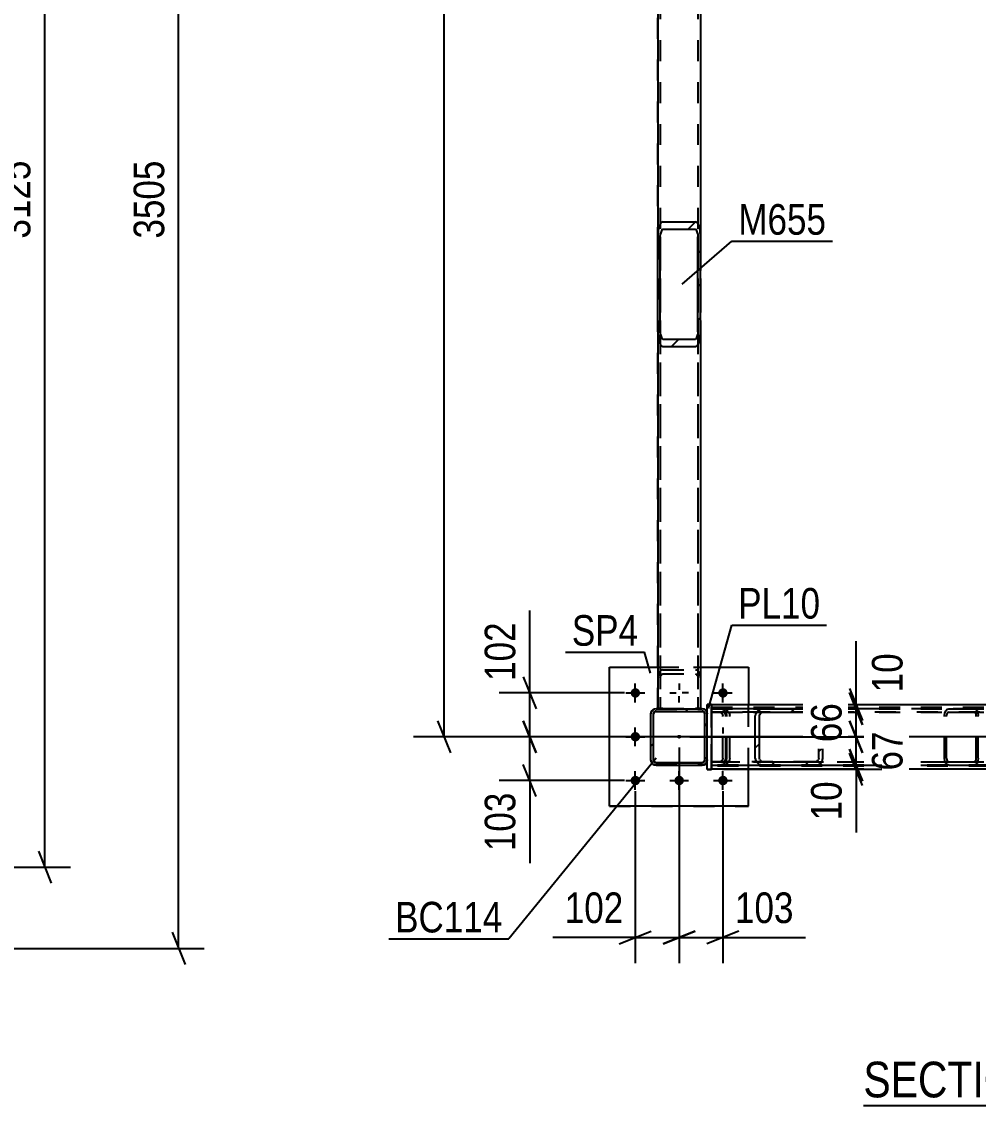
# Model space of a CAD drawing. Header units: millimetres. Extents: x -851 to 338, y -786 to 55.
# Drawn here: x -60.4 to 29.1, y -338.1 to -236.6 of the extents above; entities that cross this region are included whole.
import ezdxf

# ---------------------------------------------------------------- set-up
doc = ezdxf.new("R2010")
doc.units = ezdxf.units.MM
doc.linetypes.add('DXK_LINE_DOT2', pattern=[3.9198, 1.9599, -1.9599])
doc.linetypes.add('DXK_LINE_DOT3', pattern=[5.9187, 2.979, -0.9799, 0.9799, -0.9799])
doc.styles.add('Arial Narrow', font='ARIALN.TTF', dxfattribs={"height": 0.2})

# ---------------------------------------------------------------- blocks, each defined once
blk = doc.blocks.new('Unknown-232933133-16 - 10128')
at = {"color": 6, "linetype": 'Continuous'}
blk.add_line((18.37, -338.07), (46.02, -338.07), dxfattribs=at)
at = {"color": 0, "linetype": 'Continuous'}
for points in [[(36.48, -337.32), (36.48, -333.82), (18.37, -333.82), (18.37, -337.32)], [(40.09, -337.32), (40.09, -333.82), (37.53, -333.82), (37.53, -337.32)], [(42.41, -337.32), (42.41, -333.82), (41.14, -333.82), (41.14, -337.32)], [(46.02, -337.32), (46.02, -333.82), (43.46, -333.82), (43.46, -337.32)]]:
    blk.add_wipeout(points, dxfattribs=at)
at = {"color": 7, "linetype": 'Continuous', "style": 'Arial Narrow'}
for s, p in [('SECTION ', (18.37, -337.32)), ('E', (37.53, -337.32)), ('E', (43.46, -337.32)), ('-', (41.14, -337.32))]:
    blk.add_text(s, height=3.34, dxfattribs=at).set_placement(p)
blk = doc.blocks.new('Bolt-232933133-10208 - 10128')
at = {"linetype": 'Continuous'}
for points in [[(-2.98, -299.02), (-2.89, -299.03), (-2.8, -299.05), (-2.72, -299.1), (-2.65, -299.16), (-2.6, -299.23), (-2.56, -299.32), (-2.54, -299.41), (-2.54, -299.5), (-2.55, -299.59), (-2.59, -299.67), (-2.64, -299.75), (-2.71, -299.81), (-2.79, -299.86), (-2.88, -299.89), (-2.97, -299.9), (-3.06, -299.89), (-3.15, -299.86), (-3.23, -299.82), (-3.3, -299.76), (-3.35, -299.69), (-3.39, -299.6), (-3.41, -299.51), (-3.41, -299.42), (-3.4, -299.33), (-3.36, -299.25), (-3.31, -299.17), (-3.24, -299.11), (-3.16, -299.06), (-3.07, -299.03)], [(5.22, -299.02), (5.31, -299.03), (5.4, -299.05), (5.48, -299.1), (5.55, -299.16), (5.6, -299.23), (5.64, -299.32), (5.66, -299.41), (5.66, -299.5), (5.65, -299.59), (5.61, -299.67), (5.56, -299.75), (5.49, -299.81), (5.41, -299.86), (5.32, -299.89), (5.23, -299.9), (5.14, -299.89), (5.05, -299.86), (4.97, -299.82), (4.9, -299.76), (4.85, -299.69), (4.81, -299.6), (4.79, -299.51), (4.79, -299.42), (4.8, -299.33), (4.84, -299.25), (4.89, -299.17), (4.96, -299.11), (5.04, -299.06), (5.13, -299.03)], [(-2.98, -303.12), (-2.89, -303.13), (-2.8, -303.15), (-2.72, -303.2), (-2.65, -303.26), (-2.6, -303.33), (-2.56, -303.42), (-2.54, -303.51), (-2.54, -303.6), (-2.55, -303.69), (-2.59, -303.77), (-2.64, -303.85), (-2.71, -303.91), (-2.79, -303.96), (-2.88, -303.99), (-2.97, -304), (-3.06, -303.99), (-3.15, -303.96), (-3.23, -303.92), (-3.3, -303.86), (-3.35, -303.79), (-3.39, -303.7), (-3.41, -303.61), (-3.41, -303.52), (-3.4, -303.43), (-3.36, -303.35), (-3.31, -303.27), (-3.24, -303.21), (-3.16, -303.16), (-3.07, -303.13)], [(-2.98, -307.22), (-2.89, -307.23), (-2.8, -307.25), (-2.72, -307.3), (-2.65, -307.36), (-2.6, -307.43), (-2.56, -307.52), (-2.54, -307.61), (-2.54, -307.7), (-2.55, -307.79), (-2.59, -307.87), (-2.64, -307.95), (-2.71, -308.01), (-2.79, -308.06), (-2.88, -308.09), (-2.97, -308.1), (-3.06, -308.09), (-3.15, -308.06), (-3.23, -308.02), (-3.3, -307.96), (-3.35, -307.89), (-3.39, -307.8), (-3.41, -307.71), (-3.41, -307.62), (-3.4, -307.53), (-3.36, -307.45), (-3.31, -307.37), (-3.24, -307.31), (-3.16, -307.26), (-3.07, -307.23)], [(1.12, -307.22), (1.21, -307.23), (1.3, -307.25), (1.38, -307.3), (1.45, -307.36), (1.5, -307.43), (1.54, -307.52), (1.56, -307.61), (1.56, -307.7), (1.55, -307.79), (1.51, -307.87), (1.46, -307.95), (1.39, -308.01), (1.31, -308.06), (1.22, -308.09), (1.13, -308.1), (1.04, -308.09), (0.95, -308.06), (0.87, -308.02), (0.8, -307.96), (0.75, -307.89), (0.71, -307.8), (0.69, -307.71), (0.69, -307.62), (0.7, -307.53), (0.74, -307.45), (0.79, -307.37), (0.86, -307.31), (0.94, -307.26), (1.03, -307.23)], [(5.22, -307.22), (5.31, -307.23), (5.4, -307.25), (5.48, -307.3), (5.55, -307.36), (5.6, -307.43), (5.64, -307.52), (5.66, -307.61), (5.66, -307.7), (5.65, -307.79), (5.61, -307.87), (5.56, -307.95), (5.49, -308.01), (5.41, -308.06), (5.32, -308.09), (5.23, -308.1), (5.14, -308.09), (5.05, -308.06), (4.97, -308.02), (4.9, -307.96), (4.85, -307.89), (4.81, -307.8), (4.79, -307.71), (4.79, -307.62), (4.8, -307.53), (4.84, -307.45), (4.89, -307.37), (4.96, -307.31), (5.04, -307.26), (5.13, -307.23)]]:
    blk.add_hatch(color=1, dxfattribs=at).paths.add_polyline_path(points)
at = {"color": 1, "linetype": 'Continuous'}
for p, q in [((-2.98, -300.34), (-2.98, -298.58)), ((1.12, -298.58), (1.12, -299.17)), ((5.22, -300.34), (5.22, -298.58)), ((-3.86, -299.46), (-2.1, -299.46)), ((0.24, -299.46), (0.83, -299.46)), ((1.12, -300.34), (1.12, -299.75)), ((2, -299.46), (1.42, -299.46)), ((4.34, -299.46), (6.1, -299.46)), ((-2.98, -304.44), (-2.98, -302.68)), ((5.22, -302.68), (5.22, -303.27)), ((-3.86, -303.56), (-2.1, -303.56)), ((4.34, -303.56), (4.93, -303.56)), ((5.22, -304.44), (5.22, -303.85)), ((6.1, -303.56), (5.52, -303.56)), ((-2.98, -308.54), (-2.98, -306.78)), ((1.12, -308.54), (1.12, -306.78)), ((5.22, -308.54), (5.22, -306.78)), ((-3.86, -307.66), (-2.1, -307.66)), ((0.24, -307.66), (2, -307.66)), ((4.34, -307.66), (6.1, -307.66))]:
    blk.add_line(p, q, dxfattribs=at)
blk = doc.blocks.new('Part-232933133-10426 - 10128')
at = {"color": 7, "linetype": 'DXK_LINE_DOT2'}
for p, q in [((28.74, -300.94), (4.16, -300.94)), ((4.16, -300.94), (4.16, -300.94)), ((4.16, -300.94), (4.16, -306.22)), ((4.16, -300.94), (26.35, -300.94)), ((4.16, -301.26), (26.35, -301.26)), ((4.16, -301.26), (28.74, -301.26)), ((5.12, -300.99), (4.83, -300.94)), ((4.83, -301.26), (4.98, -301.29)), ((25.99, -301.34), (26.08, -301.13)), ((26.08, -301.13), (26.2, -300.99)), ((26.2, -300.99), (26.35, -300.94)), ((26.27, -301.29), (26.21, -301.36)), ((26.35, -301.26), (26.27, -301.29)), ((26.35, -300.94), (28.74, -300.94)), ((26.35, -301.26), (28.74, -301.26)), ((28.74, -300.94), (28.89, -300.99)), ((28.81, -301.29), (28.74, -301.26)), ((28.88, -301.36), (28.81, -301.29)), ((28.89, -300.99), (29.01, -301.13)), ((29.01, -301.13), (29.09, -301.34)), ((5.19, -301.46), (5.21, -301.58)), ((5.21, -305.58), (5.21, -301.58)), ((5.6, -301.58), (5.54, -301.34)), ((5.54, -301.34), (5.54, -301.34)), ((5.6, -305.58), (5.6, -301.58)), ((25.96, -301.58), (25.99, -301.34)), ((25.96, -305.58), (25.96, -301.58)), ((26.17, -301.46), (26.16, -301.58)), ((26.16, -305.58), (26.16, -301.58)), ((26.21, -301.36), (26.17, -301.46)), ((28.92, -301.46), (28.88, -301.36)), ((28.93, -301.58), (28.92, -301.46)), ((28.93, -305.58), (28.93, -301.58)), ((29.09, -301.34), (29.12, -301.58)), ((29.12, -305.58), (29.12, -301.58)), ((4.16, -305.9), (26.35, -305.9)), ((4.16, -305.9), (4.83, -305.9)), ((4.16, -306.22), (26.35, -306.22)), ((4.16, -306.22), (28.74, -306.22)), ((4.98, -305.88), (4.83, -305.9)), ((4.83, -305.9), (28.74, -305.9)), ((4.83, -306.22), (5.12, -306.17)), ((5.21, -305.58), (5.19, -305.71)), ((5.54, -305.83), (5.57, -305.71)), ((5.57, -305.71), (5.6, -305.58)), ((25.99, -305.83), (25.96, -305.58)), ((26.08, -306.04), (25.99, -305.83)), ((26.2, -306.17), (26.08, -306.04)), ((26.16, -305.58), (26.17, -305.71)), ((26.17, -305.71), (26.21, -305.81)), ((26.35, -306.22), (26.2, -306.17)), ((26.21, -305.81), (26.27, -305.88)), ((26.27, -305.88), (26.35, -305.9)), ((26.35, -305.9), (28.74, -305.9)), ((26.35, -306.22), (28.74, -306.22)), ((28.74, -305.9), (28.81, -305.88)), ((28.89, -306.17), (28.74, -306.22)), ((28.81, -305.88), (28.88, -305.81)), ((28.88, -305.81), (28.92, -305.71)), ((29.01, -306.04), (28.89, -306.17)), ((28.92, -305.71), (28.93, -305.58)), ((29.09, -305.83), (29.01, -306.04)), ((29.12, -305.58), (29.09, -305.83))]:
    blk.add_line(p, q, dxfattribs=at)
for centre, radius, start, end in [((4.87, -301.63), 0.358, 27.9463, 72.2988), ((4.91, -301.67), 0.716, 27.9463, 72.2988), ((4.87, -305.54), 0.358, 287.7012, 332.0537), ((4.91, -305.49), 0.716, 287.7012, 332.0537)]:
    blk.add_arc(centre, radius, start, end, dxfattribs=at)
blk = doc.blocks.new('Part-232933133-10170 - 10128')
at = {"color": 2, "linetype": 'Continuous'}
for p, q in [((3.76, -300.54), (4.16, -300.54)), ((3.76, -300.54), (3.76, -300.54)), ((3.76, -300.54), (3.76, -300.54)), ((3.76, -300.54), (4.16, -300.54)), ((3.76, -301.43), (3.76, -300.54)), ((4.16, -300.54), (4.16, -306.62)), ((3.76, -306.62), (3.76, -305.75)), ((3.76, -306.62), (4.16, -306.62))]:
    blk.add_line(p, q, dxfattribs=at)
at = {"color": 7, "linetype": 'DXK_LINE_DOT2'}
for p, q in [((3.76, -305.75), (3.76, -301.43)), ((3.76, -306.62), (4.16, -306.62))]:
    blk.add_line(p, q, dxfattribs=at)
blk = doc.blocks.new('Part-232933133-10171 - 10128')
at = {"color": 2, "linetype": 'Continuous'}
for p, q in [((3.76, -300.53), (4.16, -300.53)), ((3.76, -300.54), (3.76, -300.53)), ((3.76, -300.53), (3.76, -300.53)), ((3.76, -300.53), (3.76, -300.53)), ((4.16, -300.53), (3.76, -300.53)), ((4.16, -300.54), (4.16, -300.53)), ((4.16, -300.53), (4.16, -300.53)), ((4.16, -300.53), (4.16, -300.53))]:
    blk.add_line(p, q, dxfattribs=at)
at = {"color": 7, "linetype": 'DXK_LINE_DOT2'}
for p, q in [((3.76, -306.61), (3.76, -300.54)), ((4.16, -306.61), (4.16, -300.54)), ((3.76, -306.61), (4.16, -306.61)), ((3.76, -306.61), (4.16, -306.61))]:
    blk.add_line(p, q, dxfattribs=at)
blk = doc.blocks.new('Part-232933133-10540 - 10128')
at = {"color": 7, "linetype": 'DXK_LINE_DOT2'}
for p, q in [((-0.88, -300.93), (-0.88, -179.56)), ((-0.64, -179.56), (-0.64, -300.93)), ((2.88, -179.56), (2.88, -300.93)), ((3.12, -179.56), (3.12, -300.93)), ((-0.88, -300.93), (-0.88, -300.93)), ((-0.84, -300.93), (-0.88, -300.93)), ((-0.88, -300.93), (-0.84, -300.93)), ((-0.73, -300.93), (-0.84, -300.93)), ((-0.84, -300.93), (-0.73, -300.93)), ((-0.62, -300.93), (-0.73, -300.93)), ((-0.73, -300.93), (-0.58, -300.93)), ((-0.64, -300.93), (-0.64, -300.93)), ((-0.64, -300.93), (-0.62, -300.93)), ((-0.62, -300.93), (-0.64, -300.93)), ((-0.62, -300.93), (-0.56, -300.93)), ((-0.56, -300.93), (-0.62, -300.93)), ((-0.4, -300.93), (-0.62, -300.93)), ((-0.58, -300.93), (-0.4, -300.93)), ((-0.56, -300.93), (-0.49, -300.93)), ((-0.49, -300.93), (-0.56, -300.93)), ((-0.49, -300.93), (2.74, -300.93)), ((-0.49, -300.93), (2.74, -300.93)), ((-0.4, -300.93), (2.64, -300.93)), ((-0.4, -300.93), (2.64, -300.93)), ((2.64, -300.93), (2.83, -300.93)), ((2.81, -300.93), (2.64, -300.93)), ((2.74, -300.93), (2.81, -300.93)), ((2.81, -300.93), (2.74, -300.93)), ((2.81, -300.93), (2.87, -300.93)), ((2.87, -300.93), (2.81, -300.93)), ((2.98, -300.93), (2.81, -300.93)), ((2.83, -300.93), (2.98, -300.93)), ((2.87, -300.93), (2.88, -300.93)), ((2.88, -300.93), (2.87, -300.93)), ((2.88, -300.93), (2.88, -300.93)), ((2.98, -300.93), (3.09, -300.93)), ((3.09, -300.93), (2.98, -300.93)), ((3.09, -300.93), (3.12, -300.93)), ((3.12, -300.93), (3.09, -300.93)), ((3.12, -300.93), (3.12, -300.93))]:
    blk.add_line(p, q, dxfattribs=at)
blk = doc.blocks.new('Part-232933133-10458 - 10128')
at = {"color": 2, "linetype": 'Continuous'}
for p, q in [((-5.38, -297.06), (-5.38, -297.06)), ((-5.38, -310.06), (-5.38, -297.06)), ((-5.38, -297.06), (-0.88, -297.06)), ((3.12, -297.06), (7.62, -297.06)), ((7.62, -297.06), (7.62, -297.06)), ((7.62, -297.06), (7.62, -300.55)), ((7.62, -310.06), (7.62, -306.55)), ((-5.38, -310.06), (-5.38, -310.06)), ((7.62, -310.06), (-5.38, -310.06)), ((7.62, -310.06), (7.62, -310.06))]:
    blk.add_line(p, q, dxfattribs=at)
at = {"color": 7, "linetype": 'DXK_LINE_DOT2'}
for p, q in [((-5.38, -297.06), (-5.38, -297.06)), ((-5.38, -297.06), (7.62, -297.06)), ((-0.88, -297.06), (3.12, -297.06)), ((7.62, -297.06), (7.62, -297.06)), ((7.62, -306.55), (7.62, -300.55)), ((-5.38, -310.06), (7.62, -310.06))]:
    blk.add_line(p, q, dxfattribs=at)
blk = doc.blocks.new('Part-232933133-10425 - 10128')
at = {"linetype": 'Continuous'}
h = blk.add_hatch(dxfattribs=at)
h.set_pattern_fill('', scale=0.7, style=0, pattern_type=0)
h.set_pattern_definition([(45, (-1.2188, -300.9822), (-1.57154, 1.57154), [])])
h.paths.add_polyline_path([(-1.04, -300.95), (-1.22, -300.98), (-1.37, -301.09), (-1.48, -301.24), (-1.52, -301.43), (-1.52, -305.75), (-1.48, -305.93), (-1.37, -306.09), (-1.22, -306.19), (-1.04, -306.23), (3.28, -306.23), (3.47, -306.19), (3.62, -306.09), (3.73, -305.93), (3.76, -305.75), (3.76, -301.43), (3.73, -301.24), (3.62, -301.09), (3.47, -300.98), (3.28, -300.95)])
h.paths.add_polyline_path([(3.28, -301.19), (3.38, -301.2), (3.45, -301.26), (3.51, -301.33), (3.52, -301.43), (3.52, -305.75), (3.51, -305.84), (3.45, -305.92), (3.38, -305.97), (3.28, -305.99), (-1.04, -305.99), (-1.13, -305.97), (-1.2, -305.92), (-1.26, -305.84), (-1.28, -305.75), (-1.28, -301.43), (-1.26, -301.33), (-1.2, -301.26), (-1.13, -301.2), (-1.04, -301.19)])
blk.add_hatch(color=30, dxfattribs=at).paths.add_polyline_path([(1.12, -303.66, -1), (1.12, -303.46, -1)])
at = {"color": 2, "linetype": 'Continuous'}
for p, q in [((-1.52, -301.4), (-1.48, -301.22)), ((-1.48, -301.24), (-1.52, -301.43)), ((-1.37, -301.09), (-1.37, -301.06)), ((-1.26, -301.33), (-1.2, -301.26)), ((-1.22, -300.96), (-1.04, -300.92)), ((-1.04, -300.95), (-1.22, -300.98)), ((-1.2, -301.26), (-1.13, -301.2)), ((-1.13, -301.2), (-1.04, -301.19)), ((-1.04, -300.92), (-0.88, -300.92)), ((-1.04, -300.95), (-1.04, -300.92)), ((-1.04, -300.95), (3.28, -300.95)), ((-1.04, -301.19), (3.28, -301.19)), ((3.12, -300.92), (3.28, -300.92)), ((3.28, -300.95), (3.28, -300.92)), ((3.28, -300.92), (3.47, -300.96)), ((3.47, -300.98), (3.28, -300.95)), ((3.28, -301.19), (3.38, -301.2)), ((3.38, -301.2), (3.45, -301.26)), ((3.45, -301.26), (3.51, -301.33)), ((3.62, -301.09), (3.62, -301.06)), ((3.73, -301.22), (3.76, -301.4)), ((3.76, -301.43), (3.73, -301.24)), ((-1.52, -301.43), (-1.52, -301.4)), ((-1.52, -301.43), (-1.52, -301.4)), ((-1.52, -305.75), (-1.52, -301.43)), ((-1.28, -301.43), (-1.26, -301.33)), ((-1.28, -305.75), (-1.28, -301.43)), ((3.51, -301.33), (3.52, -301.43)), ((3.52, -305.75), (3.52, -301.43)), ((3.76, -301.43), (3.76, -301.42)), ((3.76, -305.75), (3.76, -301.43)), ((-1.52, -305.75), (-1.48, -305.93)), ((-1.28, -305.72), (-1.26, -305.81)), ((-1.26, -305.84), (-1.28, -305.75)), ((-1.26, -305.81), (-1.2, -305.89)), ((-1.2, -305.92), (-1.26, -305.84)), ((-1.22, -306.19), (-1.04, -306.23)), ((-1.2, -305.92), (-1.2, -305.89)), ((-1.2, -305.89), (-1.13, -305.94)), ((-1.13, -305.97), (-1.2, -305.92)), ((-1.13, -305.94), (-1.04, -305.96)), ((-1.04, -305.99), (-1.13, -305.97)), ((-1.04, -305.99), (-1.04, -305.96)), ((-1.04, -305.96), (3.28, -305.96)), ((-1.04, -305.99), (3.28, -305.99)), ((-1.04, -306.23), (3.28, -306.23)), ((3.28, -305.96), (3.38, -305.94)), ((3.28, -305.99), (3.28, -305.96)), ((3.38, -305.97), (3.28, -305.99)), ((3.28, -306.23), (3.47, -306.19)), ((3.38, -305.94), (3.45, -305.89)), ((3.45, -305.92), (3.38, -305.97)), ((3.45, -305.89), (3.51, -305.81)), ((3.51, -305.84), (3.45, -305.92)), ((3.45, -305.92), (3.45, -305.89)), ((3.51, -305.81), (3.52, -305.72)), ((3.52, -305.75), (3.51, -305.84)), ((3.73, -305.93), (3.76, -305.75))]:
    blk.add_line(p, q, dxfattribs=at)
at = {"color": 7, "linetype": 'DXK_LINE_DOT2'}
for p, q in [((-1.2, -301.23), (-1.26, -301.31)), ((-1.13, -301.18), (-1.2, -301.23)), ((-1.04, -301.16), (-1.13, -301.18)), ((-1.04, -301.19), (-1.04, -301.16)), ((-1.04, -301.16), (3.28, -301.16)), ((-0.88, -300.92), (3.12, -300.92)), ((3.28, -301.19), (3.28, -301.16)), ((3.38, -301.18), (3.28, -301.16)), ((3.45, -301.23), (3.38, -301.18)), ((3.51, -301.31), (3.45, -301.23)), ((-1.52, -305.72), (-1.52, -301.43)), ((-1.26, -301.31), (-1.28, -301.4)), ((-1.28, -301.43), (-1.28, -301.4)), ((-1.28, -305.72), (-1.28, -301.4)), ((3.52, -301.4), (3.51, -301.31)), ((3.52, -301.43), (3.52, -301.4)), ((3.52, -305.72), (3.52, -301.4)), ((3.76, -305.72), (3.76, -301.4)), ((3.76, -301.41), (3.76, -301.4)), ((3.76, -301.42), (3.76, -301.41)), ((-1.52, -305.75), (-1.52, -305.72)), ((-1.48, -305.9), (-1.52, -305.72)), ((-1.28, -305.75), (-1.28, -305.72)), ((-1.04, -306.2), (-1.22, -306.16)), ((-1.04, -306.2), (3.28, -306.2)), ((-1.04, -306.23), (-1.04, -306.2)), ((3.47, -306.16), (3.28, -306.2)), ((3.28, -306.23), (3.28, -306.2)), ((3.52, -305.75), (3.52, -305.72)), ((3.76, -305.72), (3.73, -305.9)), ((3.76, -305.73), (3.76, -305.72)), ((3.76, -305.75), (3.76, -305.73))]:
    blk.add_line(p, q, dxfattribs=at)
at = {"color": 7, "linetype": 'DXK_LINE_DOT3'}
blk.add_line((1.12, -303.59), (1.12, -303.56), dxfattribs=at)
at = {"color": 30, "linetype": 'DXK_LINE_DOT3'}
blk.add_line((1.12, -303.59), (1.12, -303.56), dxfattribs=at)
at = {"color": 30, "linetype": 'Continuous'}
blk.add_circle((1.12, -303.56), 0.1, dxfattribs=at)
at = {"color": 2, "linetype": 'Continuous'}
for centre, start, end in [((-1.04, -301.4), 112.5, 157.5), ((-1.04, -301.43), 112.5, 157.5), ((3.28, -301.4), 22.5, 67.5), ((3.28, -301.43), 22.5, 67.5), ((-1.04, -305.75), 202.5, 247.5), ((3.28, -305.75), 292.5, 337.5)]:
    blk.add_arc(centre, 0.48, start, end, dxfattribs=at)
at = {"color": 7, "linetype": 'DXK_LINE_DOT2'}
for centre, start, end in [((-1.04, -305.72), 202.5, 247.5), ((3.28, -305.72), 292.5, 337.5)]:
    blk.add_arc(centre, 0.48, start, end, dxfattribs=at)
blk = doc.blocks.new('Part-232933133-10503 - 10128')
at = {"color": 2, "linetype": 'Continuous'}
for p, q in [((4.16, -300.55), (53.72, -300.55)), ((4.16, -306.55), (53.72, -306.55))]:
    blk.add_line(p, q, dxfattribs=at)
at = {"color": 7, "linetype": 'DXK_LINE_DOT2'}
for p, q in [((4.16, -300.55), (4.16, -306.55)), ((4.16, -300.79), (53.72, -300.79)), ((53.72, -300.55), (53.72, -300.55)), ((53.72, -300.55), (53.72, -306.55)), ((53.72, -306.55), (53.72, -300.55)), ((53.72, -300.55), (53.72, -300.55)), ((53.72, -300.55), (53.72, -300.55)), ((53.72, -300.79), (53.72, -300.79)), ((53.72, -306.31), (4.16, -306.31)), ((53.72, -306.31), (53.72, -306.31)), ((53.72, -306.55), (53.72, -306.55)), ((53.72, -306.55), (53.72, -306.55)), ((53.72, -306.55), (53.72, -306.55))]:
    blk.add_line(p, q, dxfattribs=at)
blk = doc.blocks.new('Part-232933133-10465 - 10128')
at = {"linetype": 'Continuous'}
h = blk.add_hatch(dxfattribs=at)
h.set_pattern_fill('', scale=0.7, style=0, pattern_type=0)
h.set_pattern_definition([(45, (-0.5788, -255.452), (-1.57154, 1.57154), [])])
h.paths.add_polyline_path([(-0.4, -255.35), (-0.58, -255.45), (-0.73, -255.76), (-0.84, -256.21), (-0.88, -256.75), (-0.88, -265.64), (-0.84, -266.17), (-0.73, -266.63), (-0.58, -266.93), (-0.4, -267.04), (2.64, -267.04), (2.83, -266.93), (2.98, -266.63), (3.09, -266.17), (3.12, -265.64), (3.12, -256.75), (3.09, -256.21), (2.98, -255.76), (2.83, -255.45), (2.64, -255.35)])
h.paths.add_polyline_path([(2.74, -256.1), (2.81, -256.25), (2.87, -256.48), (2.88, -256.75), (2.88, -265.64), (2.87, -265.91), (2.81, -266.13), (2.74, -266.29), (2.64, -266.34), (-0.4, -266.34), (-0.49, -266.29), (-0.56, -266.13), (-0.62, -265.91), (-0.64, -265.64), (-0.64, -256.75), (-0.62, -256.48), (-0.56, -256.25), (-0.49, -256.1), (-0.4, -256.05), (2.64, -256.05)])
at = {"color": 2, "linetype": 'Continuous'}
for p, q in [((-0.4, -255.35), (-0.58, -255.45)), ((-0.4, -255.35), (2.64, -255.35)), ((2.83, -255.45), (2.64, -255.35)), ((-0.84, -256.21), (-0.88, -256.75)), ((-0.64, -256.75), (-0.62, -256.48)), ((-0.49, -256.1), (-0.4, -256.05)), ((-0.4, -256.05), (2.64, -256.05)), ((2.64, -256.05), (2.74, -256.1)), ((2.87, -256.48), (2.88, -256.75)), ((3.12, -256.75), (3.09, -256.21)), ((-0.88, -265.64), (-0.88, -256.75)), ((-0.64, -265.64), (-0.64, -256.75)), ((2.88, -265.64), (2.88, -256.75)), ((3.12, -265.64), (3.12, -256.75)), ((-0.88, -265.64), (-0.88, -300.94)), ((-0.88, -265.64), (-0.84, -266.17)), ((-0.62, -265.91), (-0.64, -265.64)), ((2.88, -265.64), (2.87, -265.91)), ((3.09, -266.17), (3.12, -265.64)), ((3.12, -265.64), (3.12, -300.94)), ((-0.4, -266.34), (-0.49, -266.29)), ((-0.4, -266.34), (2.64, -266.34)), ((2.74, -266.29), (2.64, -266.34)), ((-0.58, -266.93), (-0.4, -267.04)), ((-0.4, -267.04), (2.64, -267.04)), ((2.64, -267.04), (2.83, -266.93)), ((-0.84, -300.94), (-0.88, -300.94)), ((-0.73, -300.94), (-0.84, -300.94)), ((-0.58, -300.94), (-0.73, -300.94)), ((-0.4, -300.94), (-0.58, -300.94)), ((-0.4, -300.94), (2.64, -300.94)), ((2.83, -300.94), (2.64, -300.94)), ((2.98, -300.94), (2.83, -300.94)), ((3.09, -300.94), (2.98, -300.94)), ((3.12, -300.94), (3.09, -300.94))]:
    blk.add_line(p, q, dxfattribs=at)
at = {"color": 7, "linetype": 'DXK_LINE_DOT2'}
for p, q in [((-0.88, -256.75), (-0.88, -265.64)), ((-0.64, -256.75), (-0.64, -300.94)), ((2.88, -256.75), (2.88, -300.94)), ((3.12, -256.75), (3.12, -265.64)), ((-0.88, -300.94), (-0.88, -300.94)), ((-0.88, -300.94), (-0.84, -300.94)), ((-0.84, -300.94), (-0.73, -300.94)), ((-0.73, -300.94), (-0.58, -300.94)), ((-0.64, -300.94), (-0.62, -300.94)), ((-0.62, -300.94), (-0.64, -300.94)), ((-0.62, -300.94), (-0.58, -300.94)), ((-0.58, -300.94), (-0.62, -300.94)), ((-0.58, -300.94), (-0.56, -300.94)), ((-0.49, -300.94), (-0.58, -300.94)), ((-0.58, -300.94), (-0.4, -300.94)), ((-0.56, -300.94), (-0.49, -300.94)), ((-0.49, -300.94), (2.74, -300.94)), ((-0.49, -300.94), (2.74, -300.94)), ((-0.4, -300.94), (2.64, -300.94)), ((2.64, -300.94), (2.83, -300.94)), ((2.74, -300.94), (2.83, -300.94)), ((2.74, -300.94), (2.81, -300.94)), ((2.81, -300.94), (2.83, -300.94)), ((2.83, -300.94), (2.87, -300.94)), ((2.83, -300.94), (2.87, -300.94)), ((2.83, -300.94), (2.98, -300.94)), ((2.87, -300.94), (2.88, -300.94)), ((2.87, -300.94), (2.88, -300.94)), ((2.98, -300.94), (3.09, -300.94)), ((3.09, -300.94), (3.12, -300.94)), ((3.12, -300.94), (3.12, -300.94))]:
    blk.add_line(p, q, dxfattribs=at)
at = {"color": 2, "linetype": 'Continuous'}
for centre, radius, start, end in [((0.79, -256.34), 1.63, 146.8846, 175.352), ((1.46, -256.34), 1.63, 4.648, 33.1155), ((0.2, -256.55), 0.816, 146.8846, 175.352), ((2.05, -256.55), 0.816, 4.648, 33.1155), ((0.79, -266.04), 1.63, 184.648, 213.1155), ((0.2, -265.84), 0.816, 184.648, 213.1155), ((2.05, -265.84), 0.816, 326.8846, 355.352), ((1.46, -266.04), 1.63, 326.8846, 355.352)]:
    blk.add_arc(centre, radius, start, end, dxfattribs=at)
blk = doc.blocks.new('Part-232933133-10471 - 10128')
at = {"color": 2, "linetype": 'Continuous'}
for p, q in [((-0.88, -179.56), (-0.88, -256.75)), ((3.12, -181.24), (3.12, -256.75))]:
    blk.add_line(p, q, dxfattribs=at)
at = {"color": 7, "linetype": 'DXK_LINE_DOT2'}
for p, q in [((-0.64, -179.56), (-0.64, -300.94)), ((2.88, -179.56), (2.88, -300.94)), ((-0.88, -256.75), (-0.88, -300.94)), ((3.12, -256.75), (3.12, -300.94)), ((-0.84, -297.77), (-0.88, -298.05)), ((-0.73, -297.52), (-0.84, -297.77)), ((-0.58, -297.36), (-0.73, -297.52)), ((-0.64, -298.05), (-0.62, -297.91)), ((-0.62, -297.91), (-0.56, -297.79)), ((-0.4, -297.31), (-0.58, -297.36)), ((-0.56, -297.79), (-0.49, -297.71)), ((-0.49, -297.71), (-0.4, -297.68)), ((-0.4, -297.31), (2.64, -297.31)), ((-0.4, -297.68), (2.64, -297.68)), ((2.83, -297.36), (2.64, -297.31)), ((2.64, -297.68), (2.74, -297.71)), ((2.74, -297.71), (2.81, -297.79)), ((2.81, -297.79), (2.87, -297.91)), ((2.98, -297.52), (2.83, -297.36)), ((2.87, -297.91), (2.88, -298.05)), ((3.09, -297.77), (2.98, -297.52)), ((3.12, -298.05), (3.09, -297.77)), ((-0.64, -300.94), (-0.88, -300.94)), ((-0.88, -300.94), (-0.84, -300.94)), ((-0.84, -300.94), (-0.73, -300.94)), ((-0.73, -300.94), (-0.58, -300.94)), ((-0.64, -300.94), (-0.64, -300.94)), ((-0.62, -300.94), (-0.64, -300.94)), ((-0.56, -300.94), (-0.62, -300.94)), ((-0.58, -300.94), (-0.4, -300.94)), ((-0.49, -300.94), (-0.56, -300.94)), ((-0.49, -300.94), (2.74, -300.94)), ((-0.4, -300.94), (2.64, -300.94)), ((2.64, -300.94), (2.83, -300.94)), ((2.81, -300.94), (2.74, -300.94)), ((2.87, -300.94), (2.81, -300.94)), ((2.83, -300.94), (2.98, -300.94)), ((2.88, -300.94), (2.87, -300.94)), ((2.88, -300.94), (3.12, -300.94)), ((2.98, -300.94), (3.09, -300.94)), ((3.09, -300.94), (3.12, -300.94))]:
    blk.add_line(p, q, dxfattribs=at)
blk = doc.blocks.new('Part-232933133-10505 - 10128')
at = {"linetype": 'Continuous'}
h = blk.add_hatch(dxfattribs=at)
h.set_pattern_fill('', scale=0.7, style=0, pattern_type=0)
h.set_pattern_definition([(45, (8.7212, -300.9942), (-1.57154, 1.57154), [])])
h.paths.add_polyline_path([(9.01, -300.95), (8.72, -300.99), (8.47, -301.13), (8.31, -301.34), (8.25, -301.59), (8.25, -305.59), (8.31, -305.83), (8.47, -306.04), (8.72, -306.18), (9.01, -306.23), (13.8, -306.23), (14.1, -306.18), (14.34, -306.04), (14.51, -305.83), (14.57, -305.59), (14.57, -301.59), (14.51, -301.34), (14.34, -301.13), (14.1, -300.99), (13.8, -300.95)])
h.paths.add_polyline_path([(13.8, -301.27), (13.95, -301.29), (14.07, -301.36), (14.16, -301.46), (14.19, -301.59), (14.19, -305.59), (14.16, -305.71), (14.07, -305.81), (13.95, -305.88), (13.8, -305.91), (9.01, -305.91), (8.87, -305.88), (8.74, -305.81), (8.66, -305.71), (8.63, -305.59), (8.63, -301.59), (8.66, -301.46), (8.74, -301.36), (8.87, -301.29), (9.01, -301.27)])
at = {"color": 2, "linetype": 'Continuous'}
for p, q in [((5.1, -300.94), (4.16, -300.94)), ((9.01, -300.95), (4.16, -300.94)), ((13.8, -300.95), (5.1, -300.94)), ((8.37, -301.26), (13.8, -301.27)), ((9.01, -300.95), (8.72, -300.99)), ((8.87, -301.29), (9.01, -301.27)), ((9.01, -300.95), (13.8, -300.95)), ((9.01, -301.27), (13.8, -301.27)), ((14.1, -300.99), (13.8, -300.95)), ((13.8, -301.27), (13.95, -301.29)), ((8.31, -301.34), (8.25, -301.59)), ((8.25, -305.59), (8.25, -301.59)), ((8.63, -301.59), (8.66, -301.46)), ((8.63, -305.59), (8.63, -301.59)), ((14.16, -301.46), (14.19, -301.59)), ((14.19, -305.59), (14.19, -301.59)), ((14.57, -301.59), (14.51, -301.34)), ((14.57, -305.59), (14.57, -301.59)), ((4.16, -306.22), (9.01, -306.23)), ((8.25, -305.59), (8.31, -305.83)), ((8.66, -305.71), (8.63, -305.59)), ((8.72, -306.18), (9.01, -306.23)), ((9.01, -305.91), (8.87, -305.88)), ((9.01, -305.91), (13.8, -305.91)), ((9.01, -306.23), (13.8, -306.23)), ((13.95, -305.88), (13.8, -305.91)), ((13.8, -306.23), (14.1, -306.18)), ((14.19, -305.59), (14.16, -305.71)), ((14.51, -305.83), (14.57, -305.59))]:
    blk.add_line(p, q, dxfattribs=at)
at = {"color": 7, "linetype": 'DXK_LINE_DOT2'}
for p, q in [((4.16, -306.22), (4.16, -300.94)), ((9.01, -301.27), (4.16, -301.26)), ((4.16, -301.26), (4.16, -301.26)), ((4.16, -301.26), (5.1, -301.26)), ((5.1, -300.94), (5.39, -300.99)), ((5.1, -301.26), (8.37, -301.26)), ((5.25, -301.29), (5.1, -301.26)), ((5.48, -301.58), (5.45, -301.46)), ((5.48, -305.58), (5.48, -301.58)), ((5.81, -301.34), (5.87, -301.58)), ((5.87, -305.58), (5.87, -301.58)), ((5.1, -305.9), (4.16, -305.9)), ((4.16, -305.9), (9.01, -305.91)), ((4.16, -306.22), (5.1, -306.22)), ((5.1, -305.9), (5.25, -305.88)), ((13.8, -305.91), (5.1, -305.9)), ((5.39, -306.18), (5.1, -306.22)), ((5.1, -306.22), (13.8, -306.23)), ((5.45, -305.71), (5.48, -305.58)), ((5.87, -305.58), (5.81, -305.83))]:
    blk.add_line(p, q, dxfattribs=at)
for centre, radius, start, end in [((5.14, -301.63), 0.358, 27.9451, 72.2947), ((5.17, -301.67), 0.716, 27.9451, 72.2947), ((5.14, -305.54), 0.358, 287.6969, 332.0524), ((5.17, -305.49), 0.716, 287.6969, 332.0524)]:
    blk.add_arc(centre, radius, start, end, dxfattribs=at)
at = {"color": 2, "linetype": 'Continuous'}
for centre, radius, start, end in [((8.94, -301.68), 0.716, 107.697, 152.0524), ((8.98, -301.63), 0.358, 107.697, 152.0524), ((13.84, -301.63), 0.358, 27.945, 72.2946), ((13.88, -301.68), 0.716, 27.945, 72.2946), ((8.94, -305.49), 0.716, 207.945, 252.2946), ((8.98, -305.54), 0.358, 207.945, 252.2946), ((13.84, -305.54), 0.358, 287.697, 332.0524), ((13.88, -305.5), 0.716, 287.697, 332.0524)]:
    blk.add_arc(centre, radius, start, end, dxfattribs=at)
blk = doc.blocks.new('Part-232933133-10517 - 10128')
at = {"color": 7, "linetype": 'DXK_LINE_DOT2'}
for p, q in [((4.16, -306.22), (4.16, -300.94)), ((4.16, -300.94), (53.72, -300.94)), ((4.16, -300.94), (53.72, -300.94)), ((4.16, -301.26), (53.72, -301.26)), ((52.77, -301.26), (4.16, -301.26)), ((53.72, -301.26), (52.77, -301.26)), ((53.42, -300.94), (53.12, -300.99)), ((53.27, -301.29), (53.42, -301.26)), ((53.72, -306.22), (53.72, -300.94)), ((52.71, -301.34), (52.65, -301.58)), ((52.65, -305.58), (52.65, -301.58)), ((53.03, -301.58), (53.06, -301.46)), ((53.03, -305.58), (53.03, -301.58)), ((4.16, -305.9), (53.72, -305.9)), ((4.16, -305.9), (53.72, -305.9)), ((4.16, -306.22), (53.72, -306.22)), ((53.72, -306.22), (4.16, -306.22)), ((52.65, -305.58), (52.71, -305.83)), ((53.06, -305.71), (53.03, -305.58)), ((53.12, -306.17), (53.42, -306.22)), ((53.42, -305.9), (53.27, -305.88)), ((53.72, -306.22), (53.72, -306.22))]:
    blk.add_line(p, q, dxfattribs=at)
for centre, radius, start, end in [((53.34, -301.67), 0.716, 107.7011, 152.0537), ((53.38, -301.63), 0.358, 107.7011, 152.0537), ((53.34, -305.49), 0.716, 207.9463, 252.2989), ((53.38, -305.54), 0.358, 207.9463, 252.2989)]:
    blk.add_arc(centre, radius, start, end, dxfattribs=at)
blk = doc.blocks.new('StraightDimension-232933133-8412 - 7182')
at = {"color": 7, "linetype": 'Continuous'}
for p, q in [((-58.25, -315.77), (-58.25, -190.77)), ((-58.85, -314.27), (-57.65, -317.27)), ((-130.5, -315.77), (-55.85, -315.77))]:
    blk.add_line(p, q, dxfattribs=at)
at = {"color": 0}
blk.add_wipeout([(-59, -249.01), (-63.2, -249.01), (-63.2, -257.52), (-59, -257.52)], dxfattribs=at)
at = {"color": 3, "style": 'Arial Narrow'}
blk.add_text('3125', height=2.863, rotation=90.0002, dxfattribs=at).set_placement((-59.6, -256.92))
blk = doc.blocks.new('StraightDimension-232933133-8401 - 7182')
at = {"color": 7, "linetype": 'Continuous'}
for p, q in [((-45.72, -323.37), (-45.72, -183.17)), ((-46.32, -321.87), (-45.12, -324.87)), ((-130.5, -323.37), (-43.32, -323.37))]:
    blk.add_line(p, q, dxfattribs=at)
at = {"color": 0}
blk.add_wipeout([(-46.47, -249.01), (-50.67, -249.01), (-50.67, -257.52), (-46.47, -257.52)], dxfattribs=at)
at = {"color": 3, "style": 'Arial Narrow'}
blk.add_text('3505', height=2.863, rotation=90.0002, dxfattribs=at).set_placement((-47.07, -256.92))
blk = doc.blocks.new('StraightDimension-232933133-72894 - 10128')
at = {"color": 7, "linetype": 'Continuous'}
for p, q in [((-13.46, -302.06), (-12.26, -305.06)), ((0.12, -303.56), (-15.71, -303.56)), ((-12.86, -307.66), (-12.86, -303.56)), ((-12.26, -309.16), (-13.46, -306.16)), ((-3.98, -307.66), (-15.71, -307.66)), ((-12.86, -307.66), (-12.86, -315.39)), ((-12.86, -307.66), (-12.86, -315.39))]:
    blk.add_line(p, q, dxfattribs=at)
at = {"color": 0}
blk.add_wipeout([(-13.61, -308.18), (-17.81, -308.18), (-17.81, -314.87), (-13.61, -314.87)], dxfattribs=at)
at = {"color": 3, "style": 'Arial Narrow'}
blk.add_text('103', height=2.863, rotation=90.0002, dxfattribs=at).set_placement((-14.21, -314.27))
blk = doc.blocks.new('StraightDimension-232933133-65411 - 10128')
at = {"color": 7, "linetype": 'Continuous'}
for p, q in [((-20.88, -303.56), (-20.88, -159.96)), ((-21.48, -302.06), (-20.28, -305.06)), ((53.12, -303.56), (-23.73, -303.56))]:
    blk.add_line(p, q, dxfattribs=at)
blk = doc.blocks.new('StraightDimension-232933133-20310 - 10128')
at = {"color": 7, "linetype": 'Continuous'}
for p, q in [((1.12, -304.56), (1.12, -324.75)), ((-2.98, -308.66), (-2.98, -324.75)), ((-2.98, -322.35), (-10.71, -322.35)), ((-2.98, -322.35), (-10.71, -322.35)), ((-4.48, -322.95), (-1.48, -321.75)), ((-2.98, -322.35), (1.12, -322.35)), ((2.62, -321.75), (-0.38, -322.95))]:
    blk.add_line(p, q, dxfattribs=at)
at = {"color": 0}
blk.add_wipeout([(-3.5, -321.6), (-3.5, -317.4), (-10.18, -317.4), (-10.18, -321.6)], dxfattribs=at)
at = {"color": 3, "style": 'Arial Narrow'}
blk.add_text('102', height=2.863, dxfattribs=at).set_placement((-9.58, -321))
blk = doc.blocks.new('StraightDimension-232933133-20317 - 10128')
at = {"color": 7, "linetype": 'Continuous'}
for p, q in [((1.12, -304.56), (1.12, -324.75)), ((5.22, -308.66), (5.22, -324.75)), ((-0.38, -322.95), (2.62, -321.75)), ((1.12, -322.35), (5.22, -322.35)), ((6.72, -321.75), (3.72, -322.95)), ((5.22, -322.35), (12.96, -322.35)), ((5.22, -322.35), (12.96, -322.35))]:
    blk.add_line(p, q, dxfattribs=at)
at = {"color": 0}
blk.add_wipeout([(12.43, -321.6), (12.43, -317.4), (5.75, -317.4), (5.75, -321.6)], dxfattribs=at)
at = {"color": 3, "style": 'Arial Narrow'}
blk.add_text('103', height=2.863, dxfattribs=at).set_placement((6.35, -321))
blk = doc.blocks.new('StraightDimension-232933133-72875 - 10128')
at = {"color": 7, "linetype": 'Continuous'}
for p, q in [((17.68, -300.53), (17.68, -294.62)), ((17.68, -300.53), (17.68, -294.62)), ((17.08, -299.03), (18.28, -302.03)), ((18.28, -302.43), (17.08, -299.43)), ((5.16, -300.53), (20.53, -300.53)), ((5.16, -300.93), (20.53, -300.93)), ((17.68, -300.93), (17.68, -300.53))]:
    blk.add_line(p, q, dxfattribs=at)
at = {"color": 0}
blk.add_wipeout([(22.63, -295.15), (18.43, -295.15), (18.43, -300), (22.63, -300)], dxfattribs=at)
at = {"color": 3, "style": 'Arial Narrow'}
blk.add_text('10', height=2.863, rotation=90.0002, dxfattribs=at).set_placement((22.03, -299.4))
blk = doc.blocks.new('StraightDimension-232933133-72876 - 10128')
at = {"color": 7, "linetype": 'Continuous'}
for p, q in [((17.08, -299.43), (18.28, -302.43)), ((5.16, -300.93), (20.08, -300.93)), ((17.68, -303.56), (17.68, -300.93)), ((18.28, -305.06), (17.08, -302.06)), ((2.12, -303.56), (20.08, -303.56))]:
    blk.add_line(p, q, dxfattribs=at)
at = {"color": 0}
blk.add_wipeout([(16.93, -299.82), (12.73, -299.82), (12.73, -304.67), (16.93, -304.67)], dxfattribs=at)
at = {"color": 3, "style": 'Arial Narrow'}
blk.add_text('66', height=2.863, rotation=90.0002, dxfattribs=at).set_placement((16.33, -304.07))
blk = doc.blocks.new('StraightDimension-232933133-72877 - 10128')
at = {"color": 7, "linetype": 'Continuous'}
for p, q in [((17.08, -302.06), (18.28, -305.06)), ((2.12, -303.56), (20.53, -303.56)), ((17.68, -306.22), (17.68, -303.56)), ((18.28, -307.72), (17.08, -304.72)), ((5.16, -306.22), (20.53, -306.22))]:
    blk.add_line(p, q, dxfattribs=at)
at = {"color": 0}
blk.add_wipeout([(22.63, -302.46), (18.43, -302.46), (18.43, -307.32), (22.63, -307.32)], dxfattribs=at)
at = {"color": 3, "style": 'Arial Narrow'}
blk.add_text('67', height=2.863, rotation=90.0002, dxfattribs=at).set_placement((22.03, -306.72))
blk = doc.blocks.new('StraightDimension-232933133-72878 - 10128')
at = {"color": 7, "linetype": 'Continuous'}
for p, q in [((17.08, -304.72), (18.28, -307.72)), ((18.28, -308.11), (17.08, -305.11)), ((5.16, -306.22), (20.08, -306.22)), ((17.68, -306.61), (17.68, -306.22)), ((5.16, -306.61), (20.08, -306.61)), ((17.68, -306.61), (17.68, -312.51)), ((17.68, -306.61), (17.68, -312.51))]:
    blk.add_line(p, q, dxfattribs=at)
at = {"color": 0}
blk.add_wipeout([(16.93, -307.13), (12.73, -307.13), (12.73, -311.99), (16.93, -311.99)], dxfattribs=at)
at = {"color": 3, "style": 'Arial Narrow'}
blk.add_text('10', height=2.863, rotation=90.0002, dxfattribs=at).set_placement((16.33, -311.39))
blk = doc.blocks.new('StraightDimension-232933133-72893 - 10128')
at = {"color": 7, "linetype": 'Continuous'}
for p, q in [((-12.86, -299.46), (-12.86, -291.73)), ((-12.86, -299.46), (-12.86, -291.73)), ((-13.46, -297.96), (-12.26, -300.96)), ((-3.98, -299.46), (-15.71, -299.46)), ((-12.86, -303.56), (-12.86, -299.46)), ((-12.26, -305.06), (-13.46, -302.06)), ((0.12, -303.56), (-15.71, -303.56))]:
    blk.add_line(p, q, dxfattribs=at)
at = {"color": 0}
blk.add_wipeout([(-13.61, -292.25), (-17.81, -292.25), (-17.81, -298.93), (-13.61, -298.93)], dxfattribs=at)
at = {"color": 3, "style": 'Arial Narrow'}
blk.add_text('102', height=2.863, rotation=90.0002, dxfattribs=at).set_placement((-14.21, -298.33))
blk = doc.blocks.new('Mark-232933133-10461 - 10128')
at = {"color": 30, "linetype": 'Continuous'}
for p, q in [((1.41, -261.19), (6.06, -257.16)), ((6.06, -257.16), (15.48, -257.16))]:
    blk.add_line(p, q, dxfattribs=at)
at = {"color": 0}
blk.add_wipeout([(14.88, -256.56), (14.88, -253.56), (6.66, -253.56), (6.66, -256.56)], dxfattribs=at)
blk.add_wipeout([(14.88, -256.56), (14.88, -253.56), (6.66, -253.56), (6.66, -256.56)], dxfattribs=at)
at = {"color": 3, "style": 'Arial Narrow'}
blk.add_text('M655', height=2.863, dxfattribs=at).set_placement((6.66, -256.56))
blk = doc.blocks.new('Mark-232933133-42174 - 10128')
at = {"color": 30, "linetype": 'Continuous'}
for p, q in [((3.86, -300.91), (6.05, -293.1)), ((6.05, -293.1), (14.92, -293.1))]:
    blk.add_line(p, q, dxfattribs=at)
at = {"color": 0}
blk.add_wipeout([(14.32, -292.5), (14.32, -289.5), (6.65, -289.5), (6.65, -292.5)], dxfattribs=at)
blk.add_wipeout([(14.32, -292.5), (14.32, -289.5), (6.65, -289.5), (6.65, -292.5)], dxfattribs=at)
at = {"color": 3, "style": 'Arial Narrow'}
blk.add_text('PL10', height=2.863, dxfattribs=at).set_placement((6.65, -292.5))
blk = doc.blocks.new('Mark-232933133-42723 - 10128')
at = {"color": 30, "linetype": 'Continuous'}
for p in [(-1.02, -305.56), (-26.06, -322.48)]:
    blk.add_line(p, (-14.81, -322.48), dxfattribs=at)
at = {"color": 0}
blk.add_wipeout([(-15.41, -321.88), (-15.41, -318.88), (-25.46, -318.88), (-25.46, -321.88)], dxfattribs=at)
blk.add_wipeout([(-15.41, -321.88), (-15.41, -318.88), (-25.46, -318.88), (-25.46, -321.88)], dxfattribs=at)
at = {"color": 3, "style": 'Arial Narrow'}
blk.add_text('BC114', height=2.863, dxfattribs=at).set_placement((-25.46, -321.88))
blk = doc.blocks.new('Mark-232933133-42726 - 10128')
at = {"color": 30, "linetype": 'Continuous'}
for p in [(-9.52, -295.64), (-1.57, -297.62)]:
    blk.add_line(p, (-2.11, -295.64), dxfattribs=at)
at = {"color": 0}
blk.add_wipeout([(-2.71, -295.04), (-2.71, -292.04), (-8.92, -292.04), (-8.92, -295.04)], dxfattribs=at)
blk.add_wipeout([(-2.71, -295.04), (-2.71, -292.04), (-8.92, -292.04), (-8.92, -295.04)], dxfattribs=at)
at = {"color": 3, "style": 'Arial Narrow'}
blk.add_text('SP4', height=2.863, dxfattribs=at).set_placement((-8.92, -295.04))

msp = doc.modelspace()

# ---------------------------------------------------------------- block references
for name in ['Part-232933133-10540 - 10128', 'Part-232933133-10471 - 10128', 'StraightDimension-232933133-8412 - 7182', 'Part-232933133-10465 - 10128', 'Part-232933133-10458 - 10128', 'Bolt-232933133-10208 - 10128', 'Part-232933133-10425 - 10128', 'Part-232933133-10171 - 10128', 'Part-232933133-10170 - 10128', 'Part-232933133-10503 - 10128', 'Part-232933133-10426 - 10128', 'Part-232933133-10505 - 10128', 'Part-232933133-10517 - 10128', 'Unknown-232933133-16 - 10128']:
    msp.add_blockref(name, (0, 0))

# ---------------------------------------------------------------- next in the draw order: block references
for name in ['StraightDimension-232933133-8401 - 7182', 'StraightDimension-232933133-72894 - 10128']:
    msp.add_blockref(name, (0, 0))

# ---------------------------------------------------------------- next in the draw order: block references
msp.add_blockref('StraightDimension-232933133-65411 - 10128', (0, 0))

# ---------------------------------------------------------------- next in the draw order: block references
for name in ['Mark-232933133-10461 - 10128', 'StraightDimension-232933133-72875 - 10128', 'StraightDimension-232933133-20310 - 10128']:
    msp.add_blockref(name, (0, 0))

# ---------------------------------------------------------------- next in the draw order: block references
msp.add_blockref('StraightDimension-232933133-20317 - 10128', (0, 0))

# ---------------------------------------------------------------- next in the draw order: block references
for name in ['StraightDimension-232933133-72893 - 10128', 'StraightDimension-232933133-72876 - 10128']:
    msp.add_blockref(name, (0, 0))

# ---------------------------------------------------------------- next in the draw order: block references
for name in ['Mark-232933133-42174 - 10128', 'Mark-232933133-42726 - 10128', 'StraightDimension-232933133-72877 - 10128', 'Mark-232933133-42723 - 10128']:
    msp.add_blockref(name, (0, 0))

# ---------------------------------------------------------------- next in the draw order: block references
msp.add_blockref('StraightDimension-232933133-72878 - 10128', (0, 0))

doc.saveas('drawing.dxf')
